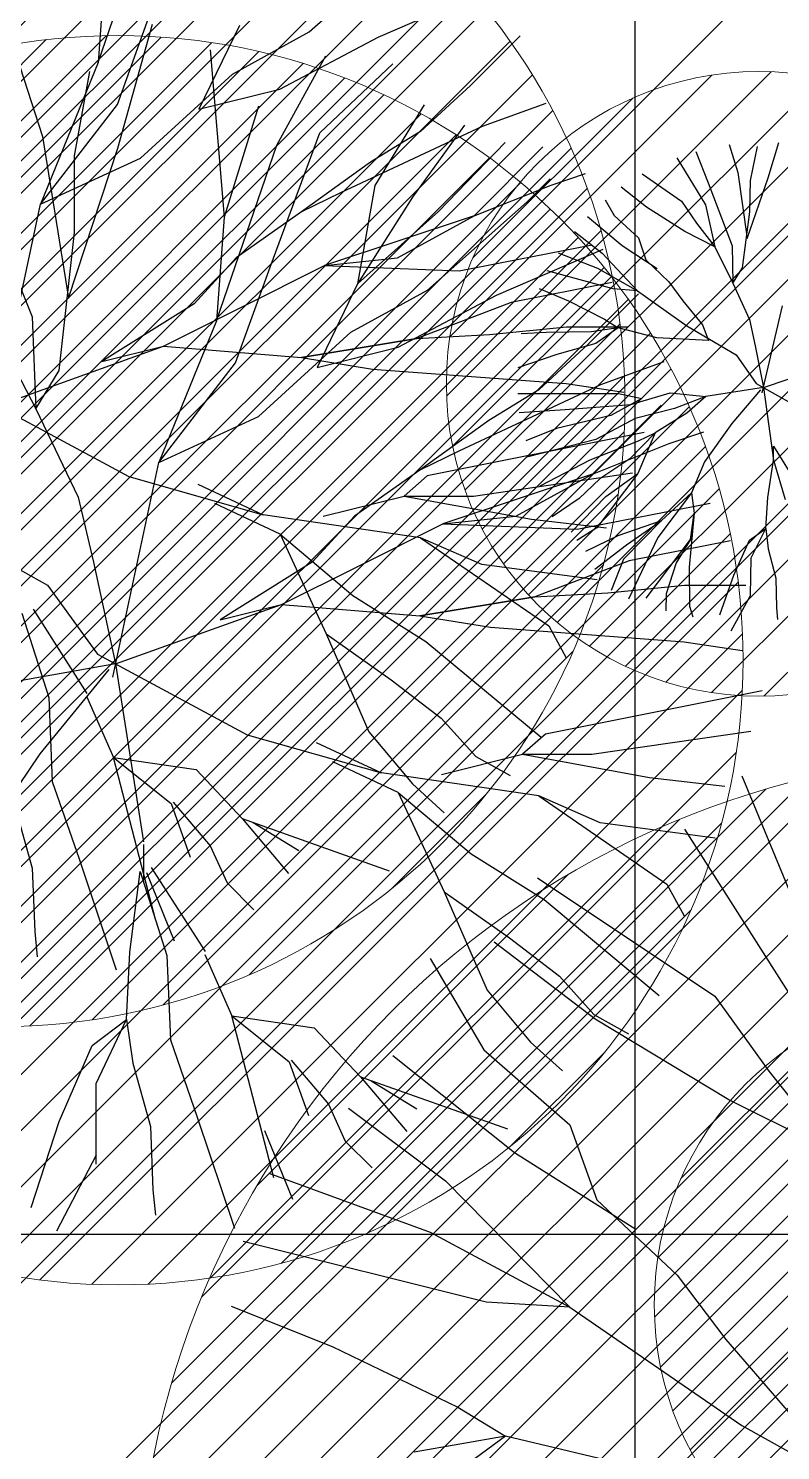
# Model space of a CAD drawing. Extents: x 352140 to 354978, y 6304672 to 6307963.
# Drawn here: x 352395.15 to 352401.16, y 6305898.27 to 6305909.65 of the extents above; entities that cross this region are included whole.
import ezdxf

# ---------------------------------------------------------------- set-up
doc = ezdxf.new("R2010")
doc.units = 0
for name, pattern in [('CONTINUOS', [0]), ('DASHDOT', [1, 0.5, -0.25, 0, -0.25]), ('DASHED', [19.049999999999997, 12.7, -6.35])]:
    doc.linetypes.add(name, pattern=pattern)
doc.layers.get('0').update_dxf_attribs({"linetype": 'CONTINUOUS'})
for name, color, linetype in [('03_S2_Pav ext_Borde vereda', 7, 'CONTINUOUS'), ('1-coordenadas', 8, 'CONTINUOUS'), ('Paisajismo', 253, 'CONTINUOUS')]:
    doc.layers.add(name, color=color, linetype=linetype)
doc.layers.add('0_ASD_LINEA OFICIAL', color=253, linetype='DASHDOT', lineweight=20)
doc.layers.add('0_ASD_TOPOGRAFIA_ELEMENTOS', color=7, linetype='CONTINUOS', lineweight=5, true_color=0xbdbdbd)

# ---------------------------------------------------------------- blocks, each defined once
blk = doc.blocks.new('COORDENADAS')
at = {"layer": '1-coordenadas'}
for p, q in [((220, -900.625), (220, -0.625)), ((20, -300.625), (1420, -300.625))]:
    blk.add_line(p, q, dxfattribs=at)
blk = doc.blocks.new('A$C27410629')
at = {"true_color": 0x136734, "transparency": 33554559}
h = blk.add_hatch(dxfattribs=at)
h.set_pattern_fill('ANSI31', color=116, scale=0.5)
h.set_pattern_definition([(45, (-8759.562515186517, -519.1035735587502), (-1.122532015133644, 1.122532015133644), [])])
h.paths.add_polyline_path([(137.5068959888558, 1252.464406617455, 0.1176268807227723), (109.8147584422568, 1254.193915082657, 0.06692451075002814), (94.44469839795602, 1249.334472017372, 0.3153492887079504), (64.30173641118381, 1196.270282113329, 0.02268268711599586), (65.7292635223912, 1185.310127003227), (112.3603922077091, 1218.953454515778), (153.4782689701005, 1161.962272479494), (172.1053089193083, 1139.480769404351), (187.9579650288579, 1141.807885415954), (193.565073162812, 1120.465553675225), (224.197974734232, 1050.129297271156), (250.6203797236194, 989.4787086543838), (268.1526288855184, 972.7353945672494, 7.254700715645028e-06), (291.4898137452492, 983.2987389690225), (238.1945199318034, 1105.633967029937), (205.2934048173047, 1181.112163638985), (177.0531538182076, 1197.651557407602)])
at = {"layer": '0_ASD_LINEA OFICIAL', "ltscale": 8, "const_width": 0.5}
blk.add_lwpolyline([(250.6203797236194, 989.4787086543838), (268.1526288854875, 972.7353945673531, 7.254700715664111e-06), (291.4898137452146, 983.2987389692971), (291.4898137452146, 983.2987389692971), (238.1945199318034, 1105.633967029937), (205.2934048173047, 1181.112163638985), (177.0531538182076, 1197.651557407602), (137.6146324061954, 1252.315079214)], format="xyb", dxfattribs=at)
blk = doc.blocks.new('1.0 - LO RECABARREN LOTEO PARQUE - VEGETACION EXISTENTE ETAPA MUNICIPAL__2024')
at = {"layer": 'Paisajismo'}
for p, q in [((352395.7034937834, 6305909.379677232), (352396.1862408185, 6305910.784474349)), ((352397.3920380829, 6305909.625118698), (352398.190256519, 6305910.330766429)), ((352395.7648952015, 6305910.208046976), (352395.7034937834, 6305909.379677232)), ((352395.7648952015, 6305910.208046976), (352395.7034937834, 6305909.379677232)), ((352397.9433944888, 6305909.583011381), (352398.7988507724, 6305909.952692227)), ((352395.8569990955, 6305909.042192979), (352396.133307244, 6305909.809201716)), ((352394.9585092771, 6305909.710959554), (352395.2590746798, 6305908.786757008)), ((352395.860206664, 6305908.694336584), (352396.1376515149, 6305909.687854447)), ((352396.8336133164, 6305909.675431806), (352396.5099273621, 6305909.005385004)), ((352396.7780203678, 6305909.287634443), (352397.3920380829, 6305909.625118698)), ((352397.1572992706, 6305909.167120321), (352397.9433944888, 6305909.583011381)), ((352399.080578849, 6305909.594439474), (352398.6814713978, 6305909.195594215)), ((352396.600060779, 6305909.479908917), (352396.7104849018, 6305908.141014318)), ((352395.7034937834, 6305909.379677232), (352395.2429813804, 6305908.244502459)), ((352397.1318305188, 6305908.71744169), (352397.5248781278, 6305909.433698704)), ((352397.4780043955, 6305908.815980266), (352398.0613196348, 6305909.368226761)), ((352395.513155481, 6305908.631899808), (352395.6359583173, 6305909.306865755)), ((352396.0412033499, 6305908.612665934), (352396.7780203678, 6305909.287634443)), ((352396.5099273621, 6305909.005385004), (352397.1572992706, 6305909.167120321)), ((352398.6814713978, 6305909.195594215), (352398.2823604129, 6305908.827430737)), ((352395.2429813804, 6305908.244502459), (352395.8569990955, 6305909.042192979)), ((352396.9867930503, 6305909.030742507), (352396.7104849018, 6305908.141014318)), ((352398.3109733461, 6305909.040912324), (352397.9179263265, 6305908.393971055)), ((352399.2843805879, 6305909.05159479), (352398.7757308103, 6305908.866754366)), ((352398.6346593002, 6305908.879177434), (352398.2184917291, 6305908.30155063)), ((352395.2590746798, 6305908.786757008), (352395.4671590549, 6305907.492873616)), ((352397.0788969443, 6305907.742169057), (352397.4780043955, 6305908.815980266)), ((352398.7757308103, 6305908.866754366), (352397.6428290862, 6305908.335338201)), ((352398.2823604129, 6305908.827430737), (352397.8832494281, 6305908.581986712)), ((352395.4671590549, 6305907.492873616), (352395.860206664, 6305908.694336584)), ((352396.6490834837, 6305907.312644574), (352397.1318305188, 6305908.71744169)), ((352398.4265755147, 6305908.186025525), (352398.9583458441, 6305908.740546796)), ((352399.2612600363, 6305908.705019048), (352398.7121703401, 6305908.152462229)), ((352400.4858514054, 6305908.667568636), (352400.5845443788, 6305908.415878469)), ((352400.7516414329, 6305908.723873057), (352400.8199862784, 6305908.499398202)), ((352400.9221292582, 6305908.434468347), (352400.9772547713, 6305908.708027173)), ((352401.0637508781, 6305908.457195855), (352401.1482446771, 6305908.739108513)), ((352394.6842345691, 6305908.570538802), (352395.1754459143, 6305907.343323798)), ((352395.2429813804, 6305908.244502459), (352396.0412033499, 6305908.612665934)), ((352395.513155481, 6305908.018292305), (352395.513155481, 6305908.631899808)), ((352397.8832494281, 6305908.581986712), (352397.3306366648, 6305908.183141453)), ((352400.3318304535, 6305908.616659232), (352400.5611419392, 6305908.241087018)), ((352399.1358462193, 6305908.263733771), (352399.3200540072, 6305908.447816788)), ((352399.3261880552, 6305908.397903695), (352399.6024926701, 6305908.489946484)), ((352400.0561621372, 6305908.487533239), (352400.3694603043, 6305908.270156694)), ((352400.8199862784, 6305908.499398202), (352400.8946767609, 6305907.971591166)), ((352400.8946767609, 6305907.971591166), (352401.0637508781, 6305908.457195855)), ((352400.9174175622, 6305908.184920414), (352400.9221292582, 6305908.434468347)), ((352397.6428290862, 6305908.335338201), (352397.3306366648, 6305908.183141453)), ((352397.9179263265, 6305908.393971055), (352397.7792030167, 6305907.608399147)), ((352398.7121703401, 6305908.152462229), (352399.3261880552, 6305908.397903695)), ((352400.0904671819, 6305908.221773908), (352399.888697826, 6305908.381111144)), ((352400.5845443788, 6305908.415878469), (352400.774891647, 6305907.913010747)), ((352394.8745728715, 6305906.526401966), (352395.2429813804, 6305908.244502459)), ((352398.2184917291, 6305908.30155063), (352397.7792030167, 6305907.608399147)), ((352398.3376277832, 6305907.558086039), (352399.1358462193, 6305908.263733771)), ((352399.7594278602, 6305908.281153921), (352399.8302200979, 6305908.155520121)), ((352400.3972128974, 6305908.027983553), (352400.0904671819, 6305908.221773908)), ((352400.3694603043, 6305908.270156694), (352400.4910187856, 6305908.093116043)), ((352400.5611419392, 6305908.241087018), (352400.6373144606, 6305907.903126956)), ((352396.7104849018, 6305908.141014318), (352396.6490834837, 6305907.312644574)), ((352396.7104849018, 6305908.141014318), (352396.6490834837, 6305907.312644574)), ((352397.3306366648, 6305908.183141453), (352396.8087228436, 6305907.814977976)), ((352398.7121703401, 6305908.152462229), (352397.5148409192, 6305907.753616969)), ((352397.7792030167, 6305907.608399147), (352398.4265755147, 6305908.186025525)), ((352398.0981561585, 6305907.814977976), (352398.7121703401, 6305908.152462229)), ((352399.6187279276, 6305908.146081301), (352399.896555536, 6305907.9152371)), ((352399.8302200979, 6305908.155520121), (352400.0266925769, 6305907.977065026)), ((352400.4910187856, 6305908.093116043), (352400.6373144606, 6305907.903126956)), ((352400.858993848, 6305907.736677307), (352400.9174175622, 6305908.184920414)), ((352395.3903526447, 6305906.913799315), (352395.513155481, 6305908.018292305)), ((352399.5129904096, 6305908.025878569), (352399.7354651552, 6305907.852479078)), ((352400.0266925769, 6305907.977065026), (352400.0858234454, 6305907.801203067)), ((352400.6373144606, 6305907.903126956), (352400.3972128974, 6305908.027983553)), ((352398.5907669867, 6305907.711501611), (352399.6543076455, 6305907.919447142)), ((352398.8889841891, 6305907.515978723), (352399.7444404727, 6305907.885659569)), ((352399.3820988625, 6305907.85596131), (352399.6973535577, 6305907.733646357)), ((352399.896555536, 6305907.9152371), (352400.1752699849, 6305907.731375789)), ((352400.6373144606, 6305907.903126956), (352400.7817239925, 6305907.613317265)), ((352400.774891647, 6305907.913010747), (352400.7817239925, 6305907.613317265)), ((352396.8087228436, 6305907.814977976), (352396.4710132771, 6305907.446814498)), ((352396.8025887958, 6305906.97516032), (352397.0788969443, 6305907.742169057)), ((352396.8394253195, 6305907.416132715), (352397.5148409192, 6305907.753616969)), ((352397.5148409192, 6305907.753616969), (352398.0981561585, 6305907.814977976)), ((352397.5148409192, 6305907.753616969), (352398.5907669867, 6305907.711501611)), ((352399.7354651552, 6305907.852479078), (352400.0186826994, 6305907.552833852)), ((352400.0858234454, 6305907.801203067), (352400.2698095199, 6305907.622982685)), ((352399.8241713563, 6305907.568805894), (352399.2958916618, 6305907.711435087)), ((352399.6973535577, 6305907.733646357), (352400.0186826994, 6305907.552833852)), ((352400.7817239925, 6305907.613317265), (352400.858993848, 6305907.736677307)), ((352397.7792030167, 6305907.608399147), (352397.4555170625, 6305906.938352345)), ((352397.7236100681, 6305907.220601785), (352398.3376277832, 6305907.558086039)), ((352398.1028889709, 6305907.100087662), (352398.8889841891, 6305907.515978723)), ((352399.8161509173, 6305907.619081185), (352399.0069351475, 6305907.457345869)), ((352399.2316142992, 6305907.570593959), (352399.4649112688, 6305907.472189654)), ((352400.0261685493, 6305907.527406815), (352399.6270610981, 6305907.128561556)), ((352400.0186826994, 6305907.552833852), (352399.8241713563, 6305907.568805894)), ((352400.0186826994, 6305907.552833852), (352400.4130425894, 6305907.270787285)), ((352400.2698095199, 6305907.622982685), (352400.3793542251, 6305907.471132659)), ((352400.7817239925, 6305907.613317265), (352400.9136485964, 6305907.323744344)), ((352396.4710132771, 6305907.446814498), (352395.7341962592, 6305906.986608231)), ((352396.2254076045, 6305907.109330244), (352396.8394253195, 6305907.416132715)), ((352399.0069351475, 6305907.457345869), (352398.2516579371, 6305907.17069125)), ((352399.4649112688, 6305907.472189654), (352399.7537382779, 6305907.325737254)), ((352400.3793542251, 6305907.471132659), (352400.5381348282, 6305907.280906803)), ((352401.0149463914, 6305906.735185202), (352401.1779671318, 6305907.431090314)), ((352394.8377398812, 6305907.312644574), (352395.2061483901, 6305906.606994283)), ((352395.1754459143, 6305907.343323798), (352395.2061483901, 6305906.606994283)), ((352396.6490834837, 6305907.312644574), (352396.1885710807, 6305906.1774698)), ((352399.7537382779, 6305907.325737254), (352399.8632006649, 6305907.256205016)), ((352400.9136485964, 6305907.323744344), (352400.9595863325, 6305907.110686312)), ((352396.9867930503, 6305906.545633276), (352397.7236100681, 6305907.220601785)), ((352397.3306366648, 6305907.017287455), (352398.2516579371, 6305907.17069125)), ((352398.2516579371, 6305907.17069125), (352397.3306366648, 6305907.017287455)), ((352398.2516579371, 6305907.17069125), (352398.8349731764, 6305907.201370472)), ((352398.8349731764, 6305907.201370472), (352399.4489908915, 6305907.26273148)), ((352399.2879162364, 6305907.217139332), (352399.0879100001, 6305907.208434259)), ((352399.6502368723, 6305907.2227808), (352399.2879162364, 6305907.217139332)), ((352399.4489908915, 6305907.26273148), (352399.9402022367, 6305907.26273148)), ((352399.8632006649, 6305907.256205016), (352399.6502368723, 6305907.2227808)), ((352399.8632006649, 6305907.256205016), (352399.6841927595, 6305907.129651492)), ((352400.1739295254, 6305907.175446786), (352399.8632006649, 6305907.256205016)), ((352400.585721655, 6305907.155190394), (352400.1739295254, 6305907.175446786)), ((352400.4130425894, 6305907.270787285), (352400.8083433856, 6305907.03865054)), ((352400.5381348282, 6305907.280906803), (352400.585721655, 6305907.155190394)), ((352394.8972583273, 6305906.632197277), (352396.2254076045, 6305907.109330244)), ((352395.7341962592, 6305906.986608231), (352396.2254076045, 6305907.109330244)), ((352396.2254076045, 6305907.109330244), (352397.3306366648, 6305907.017287455)), ((352397.4555170625, 6305906.938352345), (352398.1028889709, 6305907.100087662)), ((352399.6270610981, 6305907.128561556), (352399.2279501132, 6305906.760398079)), ((352399.6841927595, 6305907.129651492), (352399.3721245585, 6305907.041544358)), ((352400.9595863325, 6305907.110686312), (352401.024984704, 6305906.778036886)), ((352396.1885710807, 6305906.1774698), (352396.8025887958, 6305906.97516032)), ((352397.3306366648, 6305907.017287455), (352397.897153975, 6305906.925929705)), ((352399.3721245585, 6305907.041544358), (352399.0597015207, 6305906.934643829)), ((352400.2299702882, 6305906.984562132), (352399.7213205106, 6305906.799721708)), ((352400.8083433856, 6305907.03865054), (352400.966417241, 6305906.810992858)), ((352401.024984704, 6305906.778036886), (352401.5687932645, 6305906.961883578)), ((352395.2061483901, 6305906.606994283), (352395.3903526447, 6305906.913799315)), ((352397.897153975, 6305906.925929705), (352399.4462238599, 6305906.810404172)), ((352399.7213205106, 6305906.799721708), (352398.5884187865, 6305906.268305543)), ((352399.2279501132, 6305906.760398079), (352398.8288391284, 6305906.514954054)), ((352399.0606560603, 6305906.728966219), (352399.8647981801, 6305906.731443972)), ((352399.4462238599, 6305906.810404172), (352399.9086325343, 6305906.741088854)), ((352399.8647981801, 6305906.731443972), (352400.0521454233, 6305906.690307011)), ((352399.9640287254, 6305906.64269095), (352400.278055787, 6305906.736617003)), ((352400.278055787, 6305906.736617003), (352400.5647542211, 6305906.706240078)), ((352401.024984704, 6305906.778036886), (352400.5647542211, 6305906.706240078)), ((352401.0029326152, 6305906.760375827), (352400.7730063177, 6305906.490116361)), ((352400.966417241, 6305906.810992858), (352401.448411672, 6305906.539774087)), ((352401.024984704, 6305906.778036886), (352401.1047015818, 6305906.196771583)), ((352394.7517700352, 6305906.710484983), (352395.949099456, 6305906.066198258)), ((352395.2061483901, 6305906.606994283), (352395.5438579568, 6305905.901346552)), ((352399.0703339902, 6305906.577199792), (352399.4386869619, 6305906.602682303)), ((352399.4386869619, 6305906.602682303), (352399.9640287254, 6305906.64269095)), ((352400.2068497366, 6305906.63798639), (352399.6577600404, 6305906.085429571)), ((352400.0521454233, 6305906.690307011), (352399.8050101486, 6305906.553973904)), ((352400.3131562095, 6305906.611135308), (352399.9993647435, 6305906.529687224)), ((352400.5647542211, 6305906.706240078), (352400.3131562095, 6305906.611135308)), ((352400.5647542211, 6305906.706240078), (352400.412334792, 6305906.571817554)), ((352400.5647542211, 6305906.706240078), (352400.5647542211, 6305906.706240078)), ((352396.1885710807, 6305906.1774698), (352396.9867930503, 6305906.545633276)), ((352398.8288391284, 6305906.514954054), (352398.2762263651, 6305906.116108795)), ((352399.8050101486, 6305906.553973904), (352399.3703502205, 6305906.449381494)), ((352399.9993647435, 6305906.529687224), (352399.6839241869, 6305906.36089752)), ((352400.412334792, 6305906.571817554), (352400.1595588613, 6305906.41432606)), ((352400.7730063177, 6305906.490116361), (352400.5548596574, 6305906.182189315)), ((352400.0704752167, 6305906.417618219), (352398.3364426874, 6305906.071042479)), ((352399.3703502205, 6305906.449381494), (352399.123924373, 6305906.350634837)), ((352400.1595588613, 6305906.41432606), (352399.955783272, 6305906.205982848)), ((352400.1595588613, 6305906.41432606), (352400.0219849886, 6305906.08928014)), ((352400.0269526473, 6305906.35238475), (352400.1595588613, 6305906.41432606)), ((352400.2717777555, 6305906.330871036), (352400.5480823704, 6305906.422913825)), ((352398.5884187865, 6305906.268305543), (352398.2762263651, 6305906.116108795)), ((352399.6839241869, 6305906.36089752), (352399.1317264242, 6305906.221541804)), ((352399.638419859, 6305906.199921435), (352400.0269526473, 6305906.35238475)), ((352399.6577600404, 6305906.085429571), (352400.2717777555, 6305906.330871036)), ((352401.1047015818, 6305906.196771583), (352401.1068218442, 6305906.309068101)), ((352401.1068218442, 6305906.309068101), (352401.3007043262, 6305905.993361562)), ((352395.8201625718, 6305904.459369307), (352396.1885710807, 6305906.1774698)), ((352399.2394196836, 6305905.99125633), (352399.638419859, 6305906.199921435)), ((352399.955783272, 6305906.205982848), (352399.7154922889, 6305906.048255627)), ((352400.5548596574, 6305906.182189315), (352400.4502626311, 6305905.934527309)), ((352401.0615912623, 6305905.898021064), (352401.1047015818, 6305906.196771583)), ((352401.1047015818, 6305906.196771583), (352401.1986987339, 6305905.882950972)), ((352395.949099456, 6305906.066198258), (352397.023629574, 6305905.759393227)), ((352398.2762263651, 6305906.116108795), (352397.754312544, 6305905.747945317)), ((352398.3364426874, 6305906.071042479), (352398.151478864, 6305905.909307161)), ((352399.6577600404, 6305906.085429571), (352398.4604306195, 6305905.686584311)), ((352398.7063691554, 6305905.909307161), (352399.9779935997, 6305906.094147585)), ((352399.0437458588, 6305905.747945317), (352399.6577600404, 6305906.085429571)), ((352399.7154922889, 6305906.048255627), (352399.5501153035, 6305905.889113962)), ((352400.0219849886, 6305906.08928014), (352399.6939497248, 6305905.65367642)), ((352399.76455998, 6305905.906141676), (352400.0219849886, 6305906.08928014)), ((352396.5017157529, 6305906.004837252), (352397.023629574, 6305905.759393227)), ((352400.4502626311, 6305905.934527309), (352400.1812309626, 6305905.577633431)), ((352400.2087937289, 6305905.714413364), (352400.4502626311, 6305905.934527309)), ((352400.4502626311, 6305905.934527309), (352400.4721713779, 6305905.771850556)), ((352395.5438579568, 6305905.901346552), (352395.6666607931, 6305905.379781839)), ((352397.1584275475, 6305905.604508767), (352396.6365137264, 6305905.849952792)), ((352397.504106366, 6305905.747571844), (352398.151478864, 6305905.909307161)), ((352398.151478864, 6305905.909307161), (352399.1687784193, 6305905.724466311)), ((352398.151478864, 6305905.909307161), (352398.7063691554, 6305905.909307161)), ((352399.5501153035, 6305905.889113962), (352399.3350312487, 6305905.743393227)), ((352399.4863776072, 6305905.619995902), (352399.76455998, 6305905.906141676)), ((352399.536356687, 6305905.644468953), (352400.5998973458, 6305905.852414483)), ((352401.0443932011, 6305905.648709928), (352401.0615912623, 6305905.898021064)), ((352394.3158260601, 6305905.747945317), (352395.2982487507, 6305905.195698822)), ((352398.2823604129, 6305905.57531021), (352397.023629574, 6305905.759393227)), ((352397.754312544, 6305905.747945317), (352397.4166029774, 6305905.379781839)), ((352398.4604306195, 6305905.686584311), (352399.0437458588, 6305905.747945317)), ((352399.1687784193, 6305905.724466311), (352399.7699098141, 6305905.655151418)), ((352399.8621365877, 6305905.5941013), (352400.2087937289, 6305905.714413364)), ((352400.2087937289, 6305905.714413364), (352399.9056024863, 6305905.405281738)), ((352399.9303397181, 6305905.519961528), (352400.2087937289, 6305905.714413364)), ((352400.4721713779, 6305905.771850556), (352400.4310976162, 6305905.338960308)), ((352400.4431950968, 6305905.56020593), (352400.4721713779, 6305905.771850556)), ((352400.4721713779, 6305905.771850556), (352400.4431950968, 6305905.56020593)), ((352397.1584275475, 6305905.604508767), (352397.5268360564, 6305904.806820806)), ((352397.1584275475, 6305905.604508767), (352397.7417427868, 6305905.113623278)), ((352397.7850150198, 6305905.349100056), (352398.4604306195, 6305905.686584311)), ((352398.4604306195, 6305905.686584311), (352399.536356687, 6305905.644468953)), ((352399.6939497248, 6305905.65367642), (352399.5321496772, 6305905.553331951)), ((352399.6057758364, 6305905.46734234), (352399.8621365877, 6305905.5941013)), ((352400.1812309626, 6305905.577633431), (352399.9470655972, 6305905.082781943)), ((352400.9149007686, 6305905.555424214), (352401.0443932011, 6305905.648709928)), ((352400.9275468031, 6305905.413760577), (352401.0443932011, 6305905.648709928)), ((352401.0443932011, 6305905.648709928), (352401.0641044282, 6305905.486807554)), ((352398.2823604129, 6305905.57531021), (352399.3075011396, 6305904.869579511)), ((352398.7735717582, 6305905.360547967), (352398.2823604129, 6305905.57531021)), ((352399.6768570398, 6305905.325038208), (352399.9303397181, 6305905.519961528)), ((352400.7617406176, 6305905.552048527), (352399.9525248478, 6305905.390313211)), ((352400.087804654, 6305905.091643553), (352400.4431950968, 6305905.56020593)), ((352400.4431950968, 6305905.56020593), (352400.327291042, 6305905.375166375)), ((352400.7873411431, 6305905.27583433), (352400.9149007686, 6305905.555424214)), ((352401.0641044282, 6305905.486807554), (352401.125489033, 6305905.250650035)), ((352395.6666607931, 6305905.379781839), (352395.8428480276, 6305904.565164618)), ((352397.4166029774, 6305905.379781839), (352396.6797859595, 6305904.919575572)), ((352397.1709973048, 6305905.042297586), (352397.7850150198, 6305905.349100056)), ((352399.6945965641, 6305905.237828515), (352398.7735717582, 6305905.360547967)), ((352399.9525248478, 6305905.390313211), (352399.1972476374, 6305905.103658591)), ((352399.9056024863, 6305905.405281738), (352399.8067837908, 6305905.153349084)), ((352400.327291042, 6305905.375166375), (352400.2476653482, 6305905.127032888)), ((352400.9218927638, 6305905.114302849), (352400.9275468031, 6305905.413760577)), ((352400.4310976162, 6305905.338960308), (352400.4346455273, 6305905.028695107)), ((352400.6778778802, 6305904.958303097), (352400.7873411431, 6305905.27583433)), ((352401.125489033, 6305905.250650035), (352401.1304565145, 6305905.015557551)), ((352395.2982487507, 6305905.195698822), (352395.6973597355, 6305904.643452325)), ((352399.1972476374, 6305905.103658591), (352399.7805628767, 6305905.134337814)), ((352399.7805628767, 6305905.134337814), (352400.3945805918, 6305905.195698822)), ((352400.2476653482, 6305905.127032888), (352400.2450739341, 6305904.989782514)), ((352400.3945805918, 6305905.195698822), (352400.885791937, 6305905.195698822)), ((352395.8428480276, 6305904.565164618), (352397.1709973048, 6305905.042297586)), ((352396.6797859595, 6305904.919575572), (352397.1709973048, 6305905.042297586)), ((352397.1709973048, 6305905.042297586), (352398.2762263651, 6305904.950254796)), ((352397.7417427868, 6305905.113623278), (352398.3250544925, 6305904.745459801)), ((352398.2762263651, 6305904.950254796), (352399.1972476374, 6305905.103658591)), ((352399.1972476374, 6305905.103658591), (352398.2762263651, 6305904.950254796)), ((352400.4346455273, 6305905.028695107), (352400.4612574599, 6305904.943593168)), ((352400.766644888, 6305904.83015201), (352400.9218927638, 6305905.114302849)), ((352401.1304565145, 6305905.015557551), (352401.138085004, 6305904.921414075)), ((352395.0929848033, 6305904.971115203), (352395.3086324689, 6305904.297672843)), ((352395.1823983762, 6305905.002979274), (352395.613690605, 6305904.329536912)), ((352398.2762263651, 6305904.950254796), (352398.8427436753, 6305904.858897046)), ((352397.5268360564, 6305904.806820806), (352397.8701086767, 6305904.021543141)), ((352397.5268360564, 6305904.806820806), (352398.0487498776, 6305904.438654769)), ((352398.8427436753, 6305904.858897046), (352400.3918135602, 6305904.743371514)), ((352399.3075011396, 6305904.869579511), (352399.4462232703, 6305904.615423769)), ((352398.3250544925, 6305904.745459801), (352399.2460792984, 6305903.978451063)), ((352400.3918135602, 6305904.743371514), (352400.8542222346, 6305904.674056196)), ((352395.8428480276, 6305904.565164618), (352394.7149335115, 6305904.367329077)), ((352395.6973597355, 6305904.643452325), (352396.8946891563, 6305903.999165599)), ((352395.8428480276, 6305904.565164618), (352396.0657682444, 6305903.140114074)), ((352395.7894636294, 6305904.520730313), (352395.2368473325, 6305903.845761804)), ((352398.0487498776, 6305904.438654769), (352398.4478573289, 6305904.131852299)), ((352401.016064917, 6305904.35058556), (352399.2820323877, 6305904.004009821)), ((352395.3086324689, 6305904.297672843), (352395.3355864881, 6305903.624230481)), ((352395.6113934228, 6305904.306389693), (352395.8262966197, 6305903.815504204)), ((352398.4478573289, 6305904.131852299), (352398.7241654773, 6305903.825047269)), ((352396.8946891563, 6305903.999165599), (352397.9692192743, 6305903.692360569)), ((352397.8701086767, 6305904.021543141), (352398.2169157722, 6305903.605652082)), ((352399.2820323877, 6305904.004009821), (352399.0970685643, 6305903.842274503)), ((352399.6519588557, 6305903.842274503), (352400.9235833, 6305904.027114927)), ((352397.4473054532, 6305903.937804594), (352397.9692192743, 6305903.692360569)), ((352395.2368473325, 6305903.845761804), (352394.7149335115, 6305903.078753067)), ((352396.1631208564, 6305902.518882873), (352395.8262966197, 6305903.815504204)), ((352395.8262966197, 6305903.815504204), (352395.8262966197, 6305903.815504204)), ((352395.8262966197, 6305903.815504204), (352396.4868068105, 6305903.720346267)), ((352395.8262966197, 6305903.815504204), (352396.2868090225, 6305903.447340727)), ((352398.1040172478, 6305903.537476108), (352397.5821034267, 6305903.782920133)), ((352398.4496960663, 6305903.680539185), (352399.0970685643, 6305903.842274503)), ((352398.7241654773, 6305903.825047269), (352399.0004736257, 6305903.671646032)), ((352399.0970685643, 6305903.842274503), (352400.1143681196, 6305903.657433652)), ((352399.0970685643, 6305903.842274503), (352399.6519588557, 6305903.842274503)), ((352396.4868068105, 6305903.720346267), (352396.8567338681, 6305903.327559887)), ((352399.2279501132, 6305903.508277551), (352397.9692192743, 6305903.692360569)), ((352400.1143681196, 6305903.657433652), (352400.7154995144, 6305903.58811876)), ((352400.8525512452, 6305903.66841856), (352401.3684289806, 6305902.422539943)), ((352395.3355864881, 6305903.624230481), (352395.5512310514, 6305903.004663778)), ((352398.1040172478, 6305903.537476108), (352398.4724257567, 6305902.739788148)), ((352398.1040172478, 6305903.537476108), (352398.6873324871, 6305903.04659062)), ((352398.2169157722, 6305903.605652082), (352398.4712400715, 6305903.374601446)), ((352395.0342995268, 6305903.437250731), (352395.1763997531, 6305902.930088227)), ((352396.2868090225, 6305903.447340727), (352396.4403143347, 6305903.017813683)), ((352396.3031994691, 6305903.459771353), (352396.5997091922, 6305903.109582944)), ((352399.2279501132, 6305903.508277551), (352400.2530908399, 6305902.802546852)), ((352399.7191614585, 6305903.293515309), (352399.2279501132, 6305903.508277551)), ((352396.8567338681, 6305903.327559887), (352398.0311985819, 6305902.910084033)), ((352396.8567338681, 6305903.327559887), (352397.2266609254, 6305902.888564148)), ((352396.9425002001, 6305903.295245291), (352397.3079005604, 6305903.072093669)), ((352400.6401862644, 6305903.170795857), (352399.7191614585, 6305903.293515309)), ((352400.3927315927, 6305903.242966914), (352401.299239043, 6305901.819403335)), ((352396.0698024133, 6305902.843774959), (352396.0698024133, 6305903.119898207)), ((352396.5997091922, 6305903.109582944), (352396.7344885955, 6305902.813267943)), ((352395.5512310514, 6305903.004663778), (352395.847743877, 6305902.115718781)), ((352398.6873324871, 6305903.04659062), (352399.2706441928, 6305902.678427142)), ((352395.1763997531, 6305902.930088227), (352395.1966998594, 6305902.422925348)), ((352395.9577093436, 6305902.257576889), (352396.0385745036, 6305902.904082544)), ((352396.0385745036, 6305902.904082544), (352396.2542221692, 6305902.230640184)), ((352396.3150157367, 6305902.346353688), (352396.0917156027, 6305902.894089282)), ((352396.1279880765, 6305902.935946615), (352396.5592803053, 6305902.262504254)), ((352399.218933469, 6305902.852151529), (352400.6375997149, 6305901.907001737)), ((352396.7344885955, 6305902.813267943), (352396.9501331587, 6305902.597765309)), ((352398.4724257567, 6305902.739788148), (352398.815698377, 6305901.954510483)), ((352398.4724257567, 6305902.739788148), (352398.9943395779, 6305902.371622111)), ((352400.2530908399, 6305902.802546852), (352400.3918129706, 6305902.54839111)), ((352399.2706441928, 6305902.678427142), (352400.1916689987, 6305901.911418404)), ((352395.1966998594, 6305902.422925348), (352395.2169994481, 6305902.220060273)), ((352399.6804757977, 6305901.722341977), (352398.8710945879, 6305902.337062711)), ((352398.9943395779, 6305902.371622111), (352399.3934470292, 6305902.06481964)), ((352395.930752222, 6305901.718824798), (352395.9577093436, 6305902.257576889)), ((352396.2542221692, 6305902.230640184), (352396.2811761884, 6305901.557197822)), ((352396.5569831231, 6305902.239357035), (352396.77188632, 6305901.748471546)), ((352398.3591372434, 6305902.20773415), (352398.7890353561, 6305901.477390151)), ((352399.3934470292, 6305902.06481964), (352399.6697551776, 6305901.75801461)), ((352398.815698377, 6305901.954510483), (352399.1625054725, 6305901.538619423)), ((352400.6375997149, 6305901.907001737), (352401.0674978278, 6305901.305544084)), ((352395.6550890795, 6305901.512223513), (352395.930752222, 6305901.718824798)), ((352395.6881536396, 6305901.207007165), (352395.930752222, 6305901.718824798)), ((352395.930752222, 6305901.718824798), (352395.9798892271, 6305901.370218072)), ((352397.1087105567, 6305900.451850215), (352396.77188632, 6305901.748471546)), ((352396.77188632, 6305901.748471546), (352396.77188632, 6305901.748471546)), ((352396.77188632, 6305901.748471546), (352397.4323965108, 6305901.653313609)), ((352396.77188632, 6305901.748471546), (352397.2323987228, 6305901.380308068)), ((352399.6697551776, 6305901.75801461), (352399.946063326, 6305901.604613374)), ((352400.7488594901, 6305901.075268059), (352399.6804757977, 6305901.722341977)), ((352397.4323965108, 6305901.653313609), (352397.8023235684, 6305901.260527228)), ((352395.391188733, 6305900.903628283), (352395.6550890795, 6305901.512223513)), ((352396.2811761884, 6305901.557197822), (352396.4968207517, 6305900.93763112)), ((352399.1625054725, 6305901.538619423), (352399.4168297718, 6305901.307568788)), ((352395.9798892271, 6305901.370218072), (352396.1219894534, 6305900.863055568)), ((352397.2323987228, 6305901.380308068), (352397.385904035, 6305900.950781024)), ((352397.2487891694, 6305901.392738694), (352397.5452988925, 6305901.042550285)), ((352398.0617125525, 6305901.431158505), (352399.0329708298, 6305900.654669442)), ((352398.7890353561, 6305901.477390151), (352399.4768723365, 6305900.875932497)), ((352397.8023235684, 6305901.260527228), (352398.9767882822, 6305900.843051375)), ((352397.8023235684, 6305901.260527228), (352398.1722506257, 6305900.821531489)), ((352401.0674978278, 6305901.305544084), (352401.5833805109, 6305900.661126703)), ((352395.6881536396, 6305900.560501508), (352395.6881536396, 6305901.207007165)), ((352397.8880899004, 6305901.228212632), (352398.2534902607, 6305901.005061011)), ((352397.5452988925, 6305901.042550285), (352397.6800782958, 6305900.746235285)), ((352401.5833805109, 6305900.661126703), (352400.7488594901, 6305901.075268059)), ((352396.4968207517, 6305900.93763112), (352396.7933335773, 6305900.048686123)), ((352397.7055854807, 6305901.010560488), (352398.482591277, 6305900.428193543)), ((352395.1678891168, 6305900.213887249), (352395.391188733, 6305900.903628283)), ((352396.1219894534, 6305900.863055568), (352396.1422895597, 6305900.35589269)), ((352397.260605437, 6305900.27932103), (352397.037305303, 6305900.827056623)), ((352399.4768723365, 6305900.875932497), (352399.6918238669, 6305900.274474842)), ((352397.6800782958, 6305900.746235285), (352397.895722859, 6305900.53073265)), ((352395.3737037568, 6305900.028166012), (352395.6910717856, 6305900.636045243)), ((352399.0329708298, 6305900.654669442), (352400.0042282817, 6305900.039948713)), ((352397.0694379573, 6305900.489280635), (352398.3591372434, 6305900.01670574)), ((352396.1422895597, 6305900.35589269), (352396.1625891484, 6305900.153027615)), ((352398.482591277, 6305900.428193543), (352399.4768723365, 6305899.415248086)), ((352399.6918238669, 6305900.274474842), (352400.336668562, 6305899.673013604)), ((352398.3591372434, 6305900.01670574), (352399.4768723365, 6305899.415248086)), ((352398.8063445865, 6305899.457581767), (352396.8638288573, 6305899.942887357)), ((352400.336668562, 6305899.673013604), (352400.7235793376, 6305899.157478982)), ((352399.4768723365, 6305899.415248086), (352398.8063445865, 6305899.457581767)), ((352396.7667026168, 6305899.425227982), (352397.5760838267, 6305899.101690724)), ((352399.4768723365, 6305899.415248086), (352400.8525512452, 6305898.470098293)), ((352397.5760838267, 6305899.101690724), (352398.579716692, 6305898.616385135)), ((352400.7235793376, 6305899.157478982), (352401.2824493581, 6305898.513058018)), ((352398.579716692, 6305898.616385135), (352398.9609946013, 6305898.38417526)), ((352400.8525512452, 6305898.470098293), (352402.2282252061, 6305897.696794571)), ((352398.9609946013, 6305898.38417526), (352398.2301653356, 6305898.2552925)), ((352398.9609946013, 6305898.38417526), (352398.3530904484, 6305897.93695683)), ((352400.0357423571, 6305898.126406156), (352398.9609946013, 6305898.38417526))]:
    blk.add_line(p, q, dxfattribs=at)

msp = doc.modelspace()

# ---------------------------------------------------------------- hatches: boundary and pattern name
at = {"layer": '0_ASD_TOPOGRAFIA_ELEMENTOS'}
h = msp.add_hatch(dxfattribs=at)
h.set_pattern_fill('ANSI31', color=256, scale=0.1)
h.set_pattern_definition([(45, (346092.1429718852, 6304166.910121057), (-0.2245064030267289, 0.2245064030267289), [])])
edge = h.paths.add_edge_path()
edge.add_arc((352394.9171892261, 6305906.662297371), 5, 0, 360)
h = msp.add_hatch(dxfattribs=at)
h.set_pattern_fill('ANSI31', color=256, scale=0.1)
h.set_pattern_definition([(45, (346093.0885615855, 6304164.843088399), (-0.2245064030267289, 0.2245064030267289), [])])
edge = h.paths.add_edge_path()
edge.add_arc((352395.8627789264, 6305904.595264712), 5, 0, 360)
h = msp.add_hatch(dxfattribs=at)
h.set_pattern_fill('ANSI31', color=256, scale=0.1)
h.set_pattern_definition([(45, (346098.2149608115, 6304167.055148562), (-0.2245064030267289, 0.2245064030267289), [])])
edge = h.paths.add_edge_path()
edge.add_arc((352400.9891781524, 6305906.807324876), 2.5, 0, 360)
h = msp.add_hatch(dxfattribs=at)
h.set_pattern_fill('ANSI31', color=256, scale=0.1)
h.set_pattern_definition([(45, (346100.2365341843, 6304157.091789352), (-0.2245064030267289, 0.2245064030267289), [])])
edge = h.paths.add_edge_path()
edge.add_arc((352403.0107515251, 6305896.843965665), 7, 0, 360)
h = msp.add_hatch(dxfattribs=at)
h.set_pattern_fill('ANSI31', color=256, scale=0.1)
h.set_pattern_definition([(45, (346099.878073019, 6304159.684055058), (-0.2245064030267289, 0.2245064030267289), [])])
edge = h.paths.add_edge_path()
edge.add_arc((352402.6522903599, 6305899.436231373), 2.5, 0, 360)
h = msp.add_hatch(dxfattribs=at)
h.set_pattern_fill('ANSI31', color=256, scale=0.1)
h.set_pattern_definition([(45, (346085.9785112705, 6304153.903732989), (-0.2245064030267289, 0.2245064030267289), [])])
edge = h.paths.add_edge_path()
edge.add_arc((352388.7527286113, 6305893.655909304), 6.5, 0, 360)

# ---------------------------------------------------------------- linework, layer by layer
for centre, radius in [((352394.9171892261, 6305906.662297371), 5), ((352395.8627789264, 6305904.595264712), 5), ((352400.9891781524, 6305906.807324876), 2.5), ((352403.0107515251, 6305896.843965665), 7), ((352402.6522903599, 6305899.436231373), 2.5), ((352388.7527286113, 6305893.655909304), 6.5)]:
    msp.add_circle(centre, radius, dxfattribs=at)

# ---------------------------------------------------------------- block references
at = {"color": 252, "linetype": 'DASHED'}
msp.add_blockref('COORDENADAS', (352180, 6306200.625), dxfattribs=at)
at = {"layer": '03_S2_Pav ext_Borde vereda', "linetype": 'Continuous'}
msp.add_blockref('A$C27410629', (352203.9623478023, 6304761.713605438), dxfattribs=at)
at = {"layer": 'Paisajismo'}
msp.add_blockref('1.0 - LO RECABARREN LOTEO PARQUE - VEGETACION EXISTENTE ETAPA MUNICIPAL__2024', (0, 0), dxfattribs=at)

doc.saveas('drawing.dxf')
